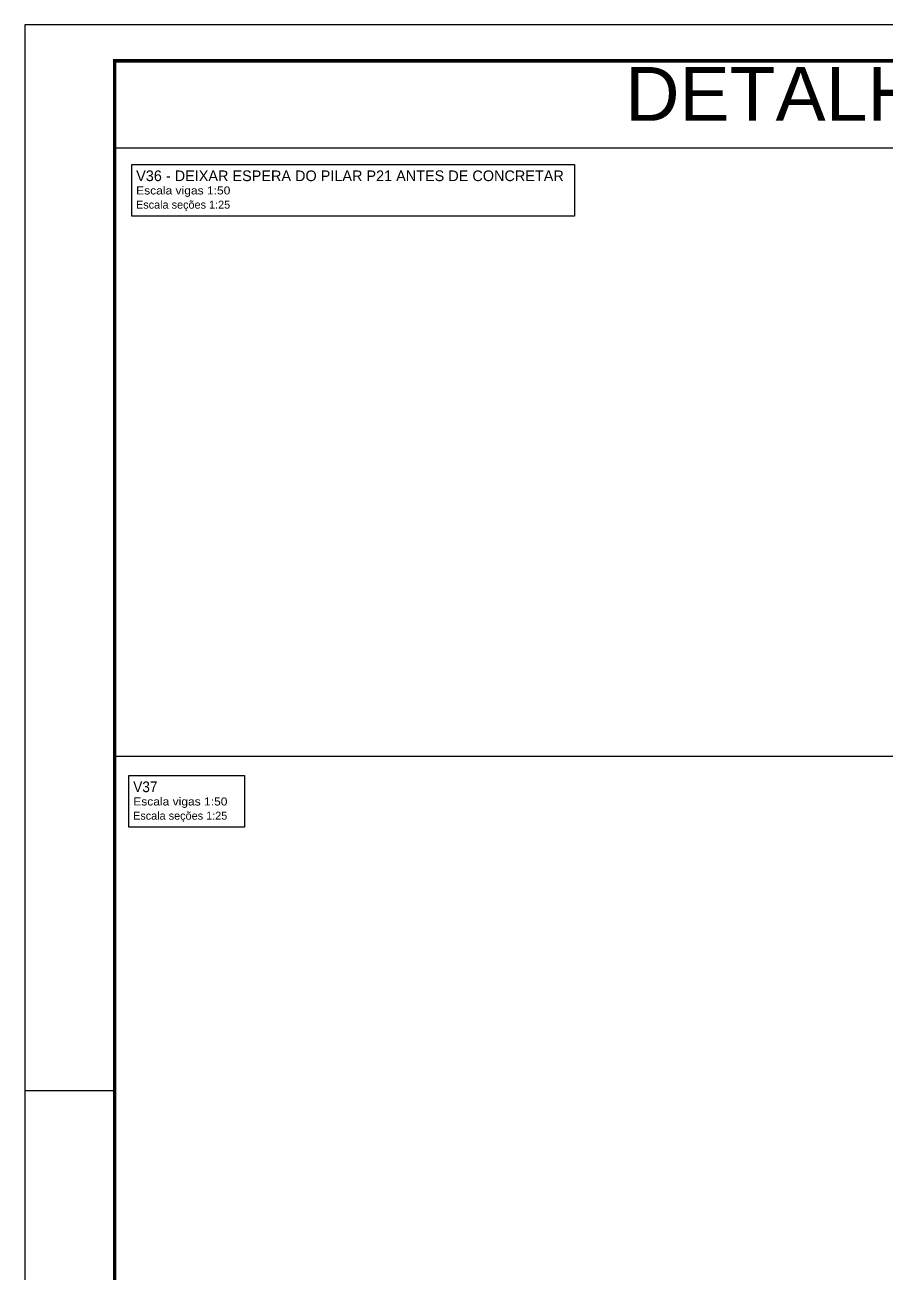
# Model space of a CAD drawing. Header units: centimetres. Extents: x 3194 to 3278, y -951 to -517.
# Drawn here: x 3194.32 to 3218.35, y -802.82 to -767.97 of the extents above; entities that cross this region are included whole.
import ezdxf
from ezdxf.enums import TextEntityAlignment as Align

# ---------------------------------------------------------------- set-up
doc = ezdxf.new("R2010")
doc.units = ezdxf.units.CM
doc.layers.add('ARQ-FOLHA', color=7, linetype='Continuous')
doc.layers.add('COTA CYPE', color=31, linetype='Continuous')
doc.layers.add('ELE_REF_REF_ESCALA', color=3, linetype='Continuous', lineweight=9)
doc.styles.add('CYPETXT', font='arial.ttf', dxfattribs={"height": 0.2})
doc.styles.add('TQS_ARIAL', font='arial.ttf')

# ---------------------------------------------------------------- blocks, each defined once
blk = doc.blocks.new('FOLHA A1')
at = {"layer": 'ARQ-FOLHA'}
for p, q in [((841, 0), (0, 0)), ((0, 0), (0, -594)), ((0, -297), (25, -297))]:
    blk.add_line(p, q, dxfattribs=at)
at = {"layer": 'ARQ-FOLHA', "const_width": 1}
blk.add_lwpolyline([(25, -10), (25, -584), (831, -584), (831, -10), (25, -10)], dxfattribs=at)

msp = doc.modelspace()

# ---------------------------------------------------------------- linework, layer by layer
for p, q in [((3196.8194, -771.39484), (3259.9194, -771.39484)), ((3259.9194, -788.36168), (3196.8194, -788.36168))]:
    msp.add_line(p, q)
at = {"layer": 'COTA CYPE'}
for points in [[(3197.29379, -771.85659), (3209.64068, -771.85659), (3209.64068, -773.30007), (3197.29379, -773.30007)], [(3197.21244, -788.89021), (3200.43885, -788.89021), (3200.43885, -790.33368), (3197.21244, -790.33368)]]:
    msp.add_lwpolyline(points, close=True, dxfattribs=at)

# ---------------------------------------------------------------- block references
at = {"layer": 'ARQ-FOLHA', "xscale": 0.1, "yscale": 0.1, "zscale": 0.1}
msp.add_blockref('FOLHA A1', (3194.3194, -767.9709), dxfattribs=at)

# ---------------------------------------------------------------- texts
at = {"insert": (3211.05675, -769.14181), "char_height": 1.5, "attachment_point": 1, "style": 'TQS_ARIAL'}
msp.add_mtext_dynamic_manual_height_columns('DETALHAMENTO VIGAS 1º ANDAR', width=72.2611045, gutter_width=12.5, heights=[0], dxfattribs=at)
at = {"layer": 'COTA CYPE', "style": 'CYPETXT'}
for s, height, width, p, p2 in [('V36 - DEIXAR ESPERA DO PILAR P21 ANTES DE CONCRETAR ', 0.2973992, 0.968971, (3197.4192, -772.32336), (3209.45497, -772.32336)), ('V37', 0.297399, 0.911221, (3197.33785, -789.35698), (3198.01146, -789.35698))]:
    msp.add_text(s, height=height, dxfattribs=dict(at, width=width)).set_placement(p, p2, align=Align.FIT)
at = {"layer": 'ELE_REF_REF_ESCALA', "style": 'CYPETXT'}
for s, width, p, p2 in [('Escala vigas 1:50', 1.075389, (3197.4192, -772.69511), (3200.04561, -772.69511)), ('Escala seções 1:25', 0.971968, (3197.41433, -773.09123), (3200.04074, -773.09123)), ('Escala vigas 1:50', 1.075389, (3197.33785, -789.72873), (3199.96426, -789.72873)), ('Escala seções 1:25', 0.971968, (3197.33298, -790.12484), (3199.95938, -790.12484))]:
    msp.add_text(s, height=0.2230494, dxfattribs=dict(at, width=width)).set_placement(p, p2, align=Align.FIT)

doc.saveas('drawing.dxf')
